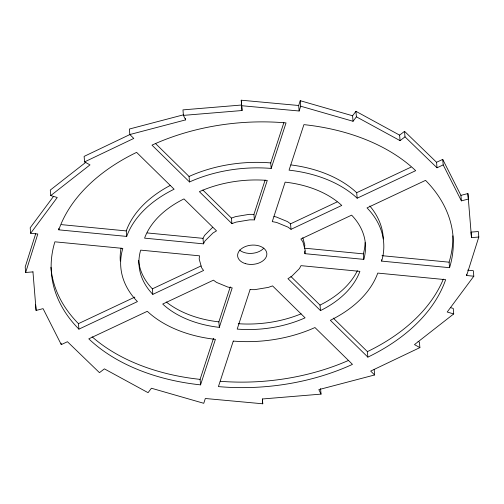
<?xml version="1.0" encoding="UTF-8"?>
<svg xmlns="http://www.w3.org/2000/svg" width="504" height="504" viewBox="0 0 504 504"><rect width="100%" height="100%" fill="white"/><g stroke="black" fill="none" stroke-linecap="round" stroke-linejoin="round"><path stroke-width="0.76" d="M304.643 246.632L304.838 245.095L302.797 237.686M304.907 253.676L305.298 250.601L302.854 241.712L300.875 239.028L351.628 215.145A95.955 63.082 -4.8 0 1 363.794 259.377L304.907 253.676L304.674 250.923M35.708 233.661L25.2 266.962L25.66 272.469L32.968 271.895M25.66 272.469L37.806 233.988L30.656 233.295L30.196 227.789L53.525 196.377M467.624 270.15L473.344 270.705L473.804 276.211L466.654 275.518L478.8 237.037L478.34 231.531L471.032 232.105L471.492 237.604L478.8 237.037M200.554 384.867L215.41 339.349A114.282 75.127 -4.8 0 1 147.307 311.302L88.786 338.839A183.916 120.903 -4.8 0 0 200.554 384.867L200.088 379.367L213.482 338.323M219.316 327.367L232.199 287.891L227.833 287.06L216.449 282.372L213.457 280.167L162.704 304.051A95.955 63.082 -4.8 0 0 219.316 327.367L218.856 321.867L230.278 286.852M254.394 219.883L267.277 180.407A95.955 63.082 -4.8 0 0 199.382 191.665L231.909 223.612L236.118 222.107L249.763 219.845L254.394 219.883L253.928 214.376L265.11 180.111M271.183 168.424L286.039 122.907A183.916 120.903 -4.8 0 0 152 145.127L189.51 181.969A114.282 75.127 -4.8 0 1 271.183 168.424L270.724 162.918L283.872 122.623M298.677 105.5L241.246 100.214L241.706 105.72L299.143 111L298.677 105.5L300.245 100.706L352.579 115.769L355.937 111.321L399.609 135.141L400.069 140.648L404.995 136.842L404.536 131.336L399.609 135.141M299.143 111L300.705 106.212L300.245 100.706M203.465 243.848L205.04 240.893L212.965 233.006L216.512 230.857L183.979 198.91A95.955 63.082 -4.8 0 0 144.579 238.146L203.465 243.848L203.005 238.348L204.58 235.387L212.499 227.499M30.656 233.295L57.254 197.486L50.753 195.577L50.293 190.071L85.85 162.263M473.804 276.211L447.206 312.02L453.707 313.929L453.247 308.423L450.356 307.572M300.705 106.212L353.039 121.275L356.404 116.827L355.937 111.321M50.753 195.577L89.989 164.89L84.584 161.897L84.118 156.391L130.505 134.259M453.707 313.929L414.471 344.61L419.882 347.609L419.416 342.103L418.068 341.353M84.584 161.897L133.78 138.424L129.83 134.543L129.37 129.037L183.677 114.767M419.882 347.609L370.679 371.083L374.63 374.963L318.818 389.63L321.035 394.122L262.414 398.979L262.754 403.786L205.323 398.5L203.755 403.294L151.421 388.231L148.063 392.679L104.391 368.859L99.464 372.664L67.442 341.712L61.28 344.616L43.079 308.643L36.105 310.439L35.645 304.933M78.914 329.144A183.916 120.903 -4.8 0 1 54.898 241.819L122.8 248.396A114.282 75.127 -4.8 0 0 137.435 301.606L78.914 329.144L78.454 323.637L134.858 297.095M152.832 294.361A95.955 63.082 -4.8 0 1 140.666 250.129L199.559 255.83L199.162 258.905L201.613 267.794L203.584 270.478L152.832 294.361L152.372 288.855L201.008 265.967M273.981 216.525L276.167 216.941L287.551 221.628L290.543 223.833L337.069 201.94M290.947 164.928A114.282 75.127 -4.8 0 1 356.693 192.698L410.981 167.152M291.01 229.333L341.756 205.449A95.955 63.082 -4.8 0 0 285.144 182.133L272.261 221.615L276.627 222.447L288.011 227.134L291.01 229.333L290.543 223.833M357.16 198.204L415.674 170.667A183.916 120.903 -4.8 0 0 303.912 124.633L289.057 170.157A114.282 75.127 -4.8 0 1 357.16 198.204L356.693 192.698M404.536 131.336L436.559 162.288L442.72 159.384L460.921 195.357L461.387 200.863L468.355 199.067L467.895 193.561L460.921 195.357M404.995 136.842L437.025 167.788L443.186 164.89L442.72 159.384M202.847 190.014L231.449 218.106L235.651 216.607L249.304 214.339L253.928 214.376M129.83 134.543L185.642 119.876L185.529 118.503M241.246 100.214L241.586 105.021L182.965 109.878L183.424 115.378L185.642 119.876M183.424 115.378L242.046 110.527L241.706 105.72M61.463 224.639L126.246 230.914A114.282 75.127 -4.8 0 1 170.1 185.516M147.212 232.942L203.005 238.348M304.441 248.17L363.334 253.871L363.794 259.377M381.982 255.679L449.102 262.181L449.568 267.687L381.667 261.11A114.282 75.127 -4.8 0 0 367.025 207.9L425.546 180.363A183.916 120.903 -4.8 0 1 449.568 267.687M58.804 229.843L126.706 236.414A114.282 75.127 -4.8 0 1 174.113 189.214L136.603 152.378A183.916 120.903 -4.8 0 0 58.804 229.843L58.691 228.463M356.404 116.827L400.069 140.648M155.459 143.476L189.05 176.463L189.51 181.969M290.852 276.444L320.021 305.09L320.481 310.596A95.955 63.082 -4.8 0 0 359.887 271.36L300.995 265.652L299.42 268.613L291.501 276.501L287.948 278.649L320.481 310.596M333.251 318.087L367.397 351.622L367.863 357.128A183.916 120.903 -4.8 0 0 445.656 279.663L377.754 273.086A114.282 75.127 -4.8 0 1 330.353 320.292L367.863 357.128M443.186 164.89L461.387 200.863M466.54 274.144L466.654 275.518M436.559 162.288L437.025 167.788M381.547 259.73L381.667 261.11M374.17 369.457L374.63 374.963M352.579 115.769L353.039 121.275M320.576 388.622L321.035 394.122M241.586 105.021L242.046 110.527M262.351 398.973L262.754 403.786M231.449 218.106L231.909 223.612M126.246 230.914L126.706 236.414M61.16 343.237L61.28 344.616M467.895 193.561L471.492 237.604M32.949 271.788L36.105 310.439M152.372 288.855A95.955 63.082 -4.8 0 1 138.619 260.335M369.829 205.991A114.282 75.127 -4.8 0 1 383.324 238.959M452.844 235.834A183.916 120.903 -4.8 0 1 449.102 262.181M218.856 321.867A95.955 63.082 -4.8 0 1 166.244 301.984M301.096 313.847A95.955 63.082 -4.8 0 1 238.26 323.713M200.088 379.367A183.916 120.903 -4.8 0 1 92.119 336.811M357.355 270.717A95.955 63.082 -4.8 0 1 320.021 305.09M348.522 360.429A183.916 120.903 -4.8 0 1 220.261 381.289M365.066 242.626A95.955 63.082 -4.8 0 1 363.334 253.871M443.337 279.084A183.916 120.903 -4.8 0 1 367.397 351.622M120.292 261.028A114.282 75.127 -4.8 0 1 121.061 248.163M78.454 323.637A183.916 120.903 -4.8 0 1 50.929 267.246M189.05 176.463A114.282 75.127 -4.8 0 1 270.724 162.918M263.838 248.132A14.66 9.639 -4.8 0 1 239.526 250.034M233.276 341.082L218.421 386.599A183.916 120.903 -4.8 0 0 352.46 364.373L314.95 327.537A114.282 75.127 -4.8 0 1 233.276 341.082M250.072 289.624L237.189 329.099A95.955 63.082 -4.8 0 0 305.084 317.841L272.551 285.894L268.349 287.393L254.696 289.661L250.072 289.624M245.511 263.649A14.66 9.639 -4.8 0 0 266.849 253.607A14.66 9.639 -4.8 0 0 244.333 246.998A14.66 9.639 -4.8 0 0 245.511 263.649"/></g></svg>
